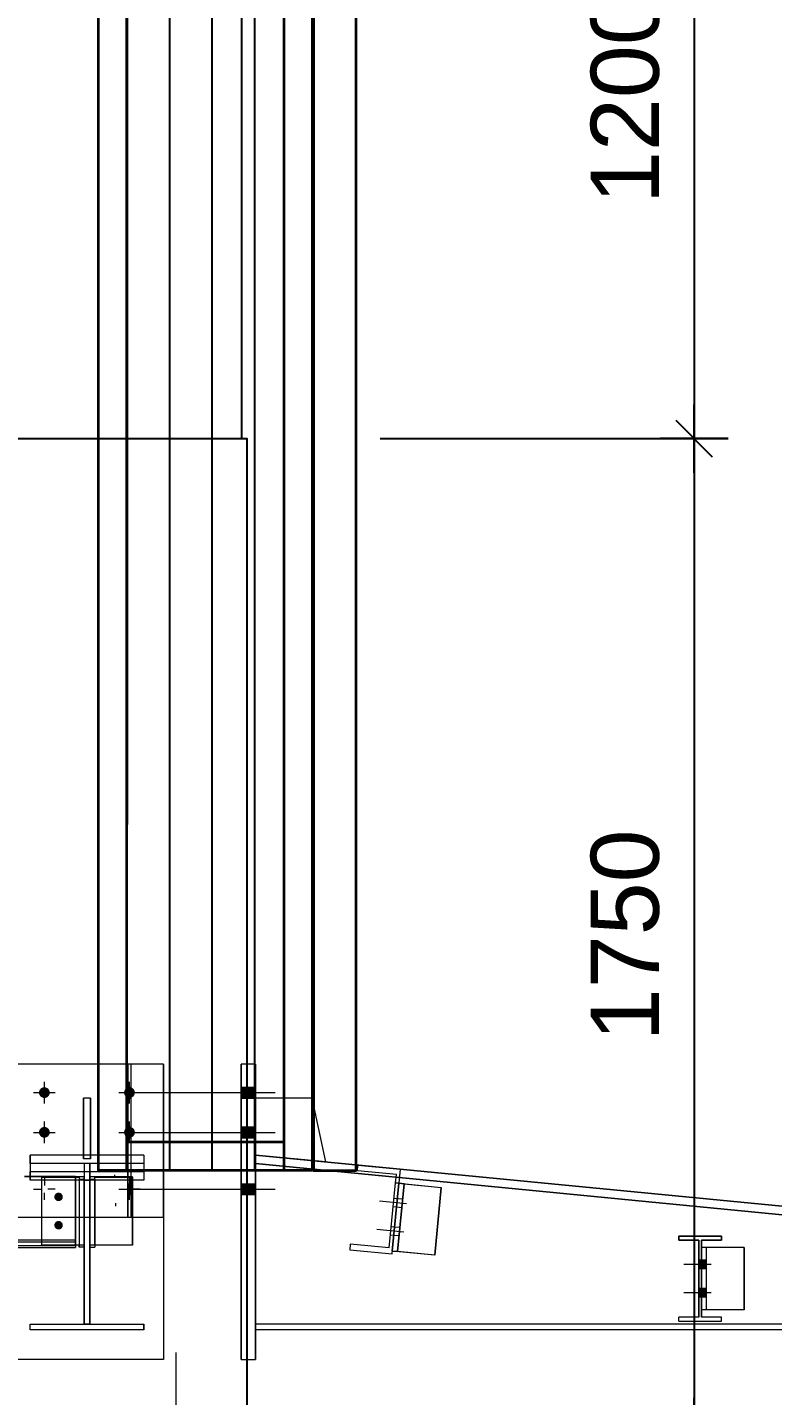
# Model space of a CAD drawing. Header units: millimetres. Extents: x 652937 to 1670132, y 1473552 to 2851037.
# Drawn here: x 663475.851 to 663477.165, y 1524559.302 to 1524561.713 of the extents above; entities that cross this region are included whole.
import ezdxf

# ---------------------------------------------------------------- set-up
doc = ezdxf.new("R2010")
doc.units = ezdxf.units.MM
for name, pattern in [('Grid Line', [22.225, 12.7, -3.175, 3.175, -3.175]), ('XKITLINE00', [0]), ('XKITLINE02', [4, 2, -2])]:
    doc.linetypes.add(name, pattern=pattern)
doc.layers.get('Defpoints').update_dxf_attribs({"color": 255})
doc.layers.add('000 - 0_HIDE_OBJ_FRAMING_DEF_SUB', color=1, linetype='Continuous', plot=False)
for name, color, linetype, lineweight in [('A-GENM', 37, 'Continuous', 9), ('Bolt', 7, 'Continuous', 0), ('Part', 2, 'Continuous', 0), ('Z-030-M_GRID', 1, 'Continuous', 9)]:
    doc.layers.add(name, color=color, linetype=linetype, lineweight=lineweight)
doc.layers.add('S-DIM', color=7, linetype='Continuous')
doc.styles.add('Arial', font='arial.ttf')
doc.dimstyles.new('Dim 40 - End', dxfattribs={"dimscale": 0.04, "dimtxt": 3, "dimasz": 1, "dimexe": 0, "dimexo": 2.5, "dimgap": 1.5, "dimtad": 1, "dimdec": 0, "dimlfac": 1000, "dimzin": 1, "dimdsep": 46, "dimtxsty": 'Arial', "dimblk": 'END', "dimcen": 0.09, "dimclrd": 1, "dimclre": 49, "dimclrt": 3, "dimadec": 0, "dimazin": 0, "dimtfac": 1, "dimtdec": 0, "dimtix": 1, "dimtofl": 0, "dimtmove": 2, "dimatfit": 3, "dimfxl": 1, "dimtfill": 1, "dimtfillclr": 256, "dimtolj": 1, "dimtzin": 0, "dimarcsym": 0})

# ---------------------------------------------------------------- blocks, each defined once
blk = doc.blocks.new('GM_Louver Grill Vertical Z1 - Z Profile-V54-ENT 3 ELE-1 Sheet')
at = {"layer": '000 - 0_HIDE_OBJ_FRAMING_DEF_SUB'}
blk.add_line((1603484.3, 106110.5), (1603484.3, 114870), dxfattribs=at)
blk = doc.blocks.new('E1')
at = {"layer": '000 - 0_HIDE_OBJ_FRAMING_DEF_SUB', "color": 1, "lineweight": 35}
for p, q in [((1617509.2, 106110.5), (1617509.2, 114870)), ((1617785.9, 114870), (1617785.9, 106110.5)), ((1617785.9, 106160.5), (1617509.2, 106160.5))]:
    blk.add_line(p, q, dxfattribs=at)
for points in [[(1617459.2, 114870), (1617835.9, 114870), (1617835.9, 106110.5), (1617459.2, 106110.5)], [(1617913.6, 114870), (1617838, 114870), (1617838, 106110.5), (1617913.6, 106110.5)]]:
    blk.add_lwpolyline(points, close=True, dxfattribs=at)
at = {"layer": 'A-GENM'}
for p in [(14100.5, 0), (14175.5, 0), (14250.5, 0)]:
    blk.add_blockref('GM_Louver Grill Vertical Z1 - Z Profile-V54-ENT 3 ELE-1 Sheet', p, dxfattribs=at)
blk = doc.blocks.new('END')
at = {"color": 1}
for p, q in [((0, 1.5), (0, -1.5)), ((1.5, 0), (-1.5, 0))]:
    blk.add_line(p, q, dxfattribs=at)
at = {"color": 3}
blk.add_line((-0.795, -0.795), (0.795, 0.795), dxfattribs=at)
blk = doc.blocks.new('*D264')
at = {"layer": 'Defpoints', "color": 0, "transparency": 16777216}
for p in [(663476.3632, 1524562.1881), (663476.3725, 1524560.9881), (663477.0261, 1524560.9881)]:
    blk.add_point(p, dxfattribs=at)
at = {"layer": 'S-DIM', "color": 49, "lineweight": -2, "transparency": 16777216}
for p, q in [((663476.4632, 1524562.1881), (663477.0261, 1524562.1881)), ((663476.4725, 1524560.9881), (663477.0261, 1524560.9881))]:
    blk.add_line(p, q, dxfattribs=at)
at = {"layer": 'S-DIM', "color": 1, "lineweight": -2, "transparency": 16777216}
blk.add_line((663477.0261, 1524562.1481), (663477.0261, 1524561.0281), dxfattribs=at)
at = {"layer": 'S-DIM', "color": 1, "lineweight": -2, "transparency": 16777216, "xscale": 0.04, "yscale": 0.04, "zscale": 0.04}
for p, rotation in [((663477.0261, 1524562.1881), 90), ((663477.0261, 1524560.9881), 270)]:
    blk.add_blockref('END', p, dxfattribs=dict(at, rotation=rotation))
at = {"layer": 'S-DIM', "color": 3, "transparency": 16777216, "insert": (663476.9048, 1524561.5881), "char_height": 0.12, "attachment_point": 5, "rotation": 90, "style": 'Arial', "bg_fill": 3, "box_fill_scale": 1.1, "bg_fill_color": 256, "bg_fill_true_color": 13158600, "bg_fill_transparency": 0}
blk.add_mtext('\\A1;1200', dxfattribs=at)
blk = doc.blocks.new('*D265')
at = {"layer": 'Defpoints', "color": 0, "transparency": 16777216}
for p in [(663476.3725, 1524560.9881), (663476.3725, 1524559.2381), (663477.0261, 1524559.2381)]:
    blk.add_point(p, dxfattribs=at)
at = {"layer": 'S-DIM', "color": 49, "lineweight": -2, "transparency": 16777216}
for p, q in [((663476.4725, 1524560.9881), (663477.0261, 1524560.9881)), ((663476.4725, 1524559.2381), (663477.0261, 1524559.2381))]:
    blk.add_line(p, q, dxfattribs=at)
at = {"layer": 'S-DIM', "color": 1, "lineweight": -2, "transparency": 16777216}
blk.add_line((663477.0261, 1524560.9481), (663477.0261, 1524559.2781), dxfattribs=at)
at = {"layer": 'S-DIM', "color": 1, "lineweight": -2, "transparency": 16777216, "xscale": 0.04, "yscale": 0.04, "zscale": 0.04}
for p, rotation in [((663477.0261, 1524560.9881), 90), ((663477.0261, 1524559.2381), 270)]:
    blk.add_blockref('END', p, dxfattribs=dict(at, rotation=rotation))
at = {"layer": 'S-DIM', "color": 3, "transparency": 16777216, "insert": (663476.9048, 1524560.1131), "char_height": 0.12, "attachment_point": 5, "rotation": 90, "style": 'Arial', "bg_fill": 3, "box_fill_scale": 1.1, "bg_fill_color": 256, "bg_fill_true_color": 13158600, "bg_fill_transparency": 0}
blk.add_mtext('\\A1;1750', dxfattribs=at)
blk = doc.blocks.new('*D266')
at = {"layer": 'Defpoints', "color": 0, "transparency": 16777216}
for p in [(663476.7133, 1524568.0081), (663476.7133, 1524559.2381), (663477.3623, 1524559.2381)]:
    blk.add_point(p, dxfattribs=at)
at = {"layer": 'S-DIM', "color": 49, "lineweight": -2, "transparency": 16777216}
for p, q in [((663476.8133, 1524568.0081), (663477.3623, 1524568.0081)), ((663476.8133, 1524559.2381), (663477.3623, 1524559.2381))]:
    blk.add_line(p, q, dxfattribs=at)
at = {"layer": 'S-DIM', "color": 1, "lineweight": -2, "transparency": 16777216}
blk.add_line((663477.3623, 1524567.9681), (663477.3623, 1524559.2781), dxfattribs=at)
at = {"layer": 'S-DIM', "color": 1, "lineweight": -2, "transparency": 16777216, "xscale": 0.04, "yscale": 0.04, "zscale": 0.04}
for p, rotation in [((663477.3623, 1524568.0081), 90), ((663477.3623, 1524559.2381), 270)]:
    blk.add_blockref('END', p, dxfattribs=dict(at, rotation=rotation))
at = {"layer": 'S-DIM', "color": 3, "transparency": 16777216, "insert": (663477.241, 1524563.6231), "char_height": 0.12, "attachment_point": 5, "rotation": 90, "style": 'Arial', "bg_fill": 3, "box_fill_scale": 1.1, "bg_fill_color": 256, "bg_fill_true_color": 13158600, "bg_fill_transparency": 0}
blk.add_mtext('\\A1;8770', dxfattribs=at)
blk = doc.blocks.new('co')
at = {"layer": 'Bolt'}
for points in [[(663362.3482, 1524559.8378), (663362.3488, 1524559.8396), (663362.3497, 1524559.8412), (663362.3508, 1524559.8427), (663362.3523, 1524559.8438), (663362.3539, 1524559.8447), (663362.3557, 1524559.8453), (663362.3576, 1524559.8454), (663362.3594, 1524559.8453), (663362.3612, 1524559.8447), (663362.3628, 1524559.8438), (663362.3643, 1524559.8427), (663362.3655, 1524559.8412), (663362.3663, 1524559.8396), (663362.3669, 1524559.8378), (663362.3671, 1524559.8359), (663362.3669, 1524559.8341), (663362.3663, 1524559.8323), (663362.3655, 1524559.8307), (663362.3643, 1524559.8292), (663362.3628, 1524559.828), (663362.3612, 1524559.8272), (663362.3594, 1524559.8266), (663362.3576, 1524559.8264), (663362.3557, 1524559.8266), (663362.3539, 1524559.8272), (663362.3523, 1524559.828), (663362.3508, 1524559.8292), (663362.3497, 1524559.8307), (663362.3488, 1524559.8323), (663362.3482, 1524559.8341), (663362.3481, 1524559.8359)], [(663362.4982, 1524559.8378), (663362.4988, 1524559.8396), (663362.4997, 1524559.8412), (663362.5008, 1524559.8427), (663362.5023, 1524559.8438), (663362.5039, 1524559.8447), (663362.5057, 1524559.8453), (663362.5076, 1524559.8454), (663362.5094, 1524559.8453), (663362.5112, 1524559.8447), (663362.5128, 1524559.8438), (663362.5143, 1524559.8427), (663362.5155, 1524559.8412), (663362.5163, 1524559.8396), (663362.5169, 1524559.8378), (663362.5171, 1524559.8359), (663362.5169, 1524559.8341), (663362.5163, 1524559.8323), (663362.5155, 1524559.8307), (663362.5143, 1524559.8292), (663362.5128, 1524559.828), (663362.5112, 1524559.8272), (663362.5094, 1524559.8266), (663362.5076, 1524559.8264), (663362.5057, 1524559.8266), (663362.5039, 1524559.8272), (663362.5023, 1524559.828), (663362.5008, 1524559.8292), (663362.4997, 1524559.8307), (663362.4988, 1524559.8323), (663362.4982, 1524559.8341), (663362.4981, 1524559.8359)], [(663362.5105, 1524559.8264), (663362.5045, 1524559.8264), (663362.5046, 1524559.8454), (663362.5106, 1524559.8454)], [(663362.5106, 1524559.8264), (663362.5046, 1524559.8264), (663362.5046, 1524559.8454), (663362.5106, 1524559.8454)], [(663362.7295, 1524559.8264), (663362.7045, 1524559.8264), (663362.7046, 1524559.8454), (663362.7296, 1524559.8454)], [(663362.7296, 1524559.8264), (663362.7046, 1524559.8264), (663362.7046, 1524559.8454), (663362.7296, 1524559.8454)], [(663362.3482, 1524559.7678), (663362.3488, 1524559.7696), (663362.3497, 1524559.7712), (663362.3508, 1524559.7727), (663362.3523, 1524559.7738), (663362.3539, 1524559.7747), (663362.3557, 1524559.7753), (663362.3576, 1524559.7754), (663362.3594, 1524559.7753), (663362.3612, 1524559.7747), (663362.3628, 1524559.7738), (663362.3643, 1524559.7727), (663362.3655, 1524559.7712), (663362.3663, 1524559.7696), (663362.3669, 1524559.7678), (663362.3671, 1524559.7659), (663362.3669, 1524559.7641), (663362.3663, 1524559.7623), (663362.3655, 1524559.7607), (663362.3643, 1524559.7592), (663362.3628, 1524559.758), (663362.3612, 1524559.7572), (663362.3594, 1524559.7566), (663362.3576, 1524559.7564), (663362.3557, 1524559.7566), (663362.3539, 1524559.7572), (663362.3523, 1524559.758), (663362.3508, 1524559.7592), (663362.3497, 1524559.7607), (663362.3488, 1524559.7623), (663362.3482, 1524559.7641), (663362.3481, 1524559.7659)], [(663362.4982, 1524559.7678), (663362.4988, 1524559.7696), (663362.4997, 1524559.7712), (663362.5008, 1524559.7727), (663362.5023, 1524559.7738), (663362.5039, 1524559.7747), (663362.5057, 1524559.7753), (663362.5076, 1524559.7754), (663362.5094, 1524559.7753), (663362.5112, 1524559.7747), (663362.5128, 1524559.7738), (663362.5143, 1524559.7727), (663362.5155, 1524559.7712), (663362.5163, 1524559.7696), (663362.5169, 1524559.7678), (663362.5171, 1524559.7659), (663362.5169, 1524559.7641), (663362.5163, 1524559.7623), (663362.5155, 1524559.7607), (663362.5143, 1524559.7592), (663362.5128, 1524559.758), (663362.5112, 1524559.7572), (663362.5094, 1524559.7566), (663362.5076, 1524559.7564), (663362.5057, 1524559.7566), (663362.5039, 1524559.7572), (663362.5023, 1524559.758), (663362.5008, 1524559.7592), (663362.4997, 1524559.7607), (663362.4988, 1524559.7623), (663362.4982, 1524559.7641), (663362.4981, 1524559.7659)], [(663362.5106, 1524559.7564), (663362.5046, 1524559.7564), (663362.5046, 1524559.7754), (663362.5106, 1524559.7754)], [(663362.7296, 1524559.7564), (663362.7046, 1524559.7564), (663362.7046, 1524559.7754), (663362.7296, 1524559.7754)], [(663362.5106, 1524559.6564), (663362.5046, 1524559.6564), (663362.5046, 1524559.6754), (663362.5106, 1524559.6754)], [(663362.7296, 1524559.6564), (663362.7046, 1524559.6564), (663362.7046, 1524559.6754), (663362.7296, 1524559.6754)], [(663362.384, 1524559.6595), (663362.3854, 1524559.6591), (663362.3867, 1524559.6584), (663362.3879, 1524559.6575), (663362.3888, 1524559.6563), (663362.3895, 1524559.655), (663362.3899, 1524559.6536), (663362.3901, 1524559.6522), (663362.3899, 1524559.6507), (663362.3895, 1524559.6493), (663362.3888, 1524559.648), (663362.3879, 1524559.6469), (663362.3868, 1524559.646), (663362.3855, 1524559.6453), (663362.384, 1524559.6448), (663362.3826, 1524559.6447), (663362.3811, 1524559.6448), (663362.3797, 1524559.6453), (663362.3784, 1524559.6459), (663362.3773, 1524559.6469), (663362.3763, 1524559.648), (663362.3757, 1524559.6493), (663362.3752, 1524559.6507), (663362.3751, 1524559.6522), (663362.3752, 1524559.6536), (663362.3756, 1524559.655), (663362.3763, 1524559.6563), (663362.3773, 1524559.6575), (663362.3784, 1524559.6584), (663362.3797, 1524559.6591), (663362.3811, 1524559.6595), (663362.3826, 1524559.6597)], [(663362.384, 1524559.6096), (663362.3854, 1524559.6092), (663362.3867, 1524559.6085), (663362.3879, 1524559.6075), (663362.3888, 1524559.6064), (663362.3895, 1524559.6051), (663362.3899, 1524559.6037), (663362.3901, 1524559.6023), (663362.3899, 1524559.6008), (663362.3895, 1524559.5994), (663362.3888, 1524559.5981), (663362.3879, 1524559.597), (663362.3868, 1524559.596), (663362.3855, 1524559.5953), (663362.384, 1524559.5949), (663362.3826, 1524559.5948), (663362.3811, 1524559.5949), (663362.3797, 1524559.5953), (663362.3784, 1524559.596), (663362.3773, 1524559.5969), (663362.3763, 1524559.5981), (663362.3757, 1524559.5994), (663362.3752, 1524559.6008), (663362.3751, 1524559.6022), (663362.3752, 1524559.6037), (663362.3756, 1524559.6051), (663362.3763, 1524559.6064), (663362.3773, 1524559.6075), (663362.3784, 1524559.6085), (663362.3797, 1524559.6092), (663362.3811, 1524559.6096), (663362.3826, 1524559.6097)], [(663363.5158, 1524559.5256), (663363.5108, 1524559.5256), (663363.5108, 1524559.5406), (663363.5158, 1524559.5406)], [(663363.5248, 1524559.5256), (663363.5158, 1524559.5256), (663363.5158, 1524559.5406), (663363.5248, 1524559.5406)], [(663363.5158, 1524559.4756), (663363.5108, 1524559.4756), (663363.5108, 1524559.4906), (663363.5158, 1524559.4906)], [(663363.5248, 1524559.4756), (663363.5158, 1524559.4756), (663363.5158, 1524559.4906), (663363.5248, 1524559.4906)]]:
    blk.add_hatch(color=253, dxfattribs=at).paths.add_polyline_path(points, flags=17)
at = {"layer": 'Bolt', "color": 253, "linetype": 'XKITLINE00', "lineweight": 0}
for p, q in [((663362.3386, 1524559.8359), (663362.3766, 1524559.8359)), ((663362.3576, 1524559.8169), (663362.3576, 1524559.8549)), ((663362.4886, 1524559.8359), (663362.5266, 1524559.8359)), ((663362.494, 1524559.8359), (663362.7646, 1524559.8359)), ((663362.494, 1524559.8359), (663362.7645, 1524559.8359)), ((663362.5046, 1524559.8454), (663362.5106, 1524559.8454)), ((663362.5046, 1524559.8454), (663362.5106, 1524559.8454)), ((663362.5076, 1524559.8169), (663362.5076, 1524559.8549)), ((663362.7046, 1524559.8454), (663362.7296, 1524559.8454)), ((663362.7046, 1524559.8454), (663362.7296, 1524559.8454)), ((663362.5045, 1524559.8264), (663362.5105, 1524559.8264)), ((663362.5046, 1524559.8264), (663362.5106, 1524559.8264)), ((663362.7045, 1524559.8264), (663362.7295, 1524559.8264)), ((663362.7046, 1524559.8264), (663362.7296, 1524559.8264)), ((663362.3576, 1524559.7469), (663362.3576, 1524559.7849)), ((663362.5076, 1524559.7469), (663362.5076, 1524559.7849)), ((663362.3386, 1524559.7659), (663362.3766, 1524559.7659)), ((663362.4886, 1524559.7659), (663362.5266, 1524559.7659)), ((663362.494, 1524559.7659), (663362.7646, 1524559.7659)), ((663362.5046, 1524559.7754), (663362.5106, 1524559.7754)), ((663362.7046, 1524559.7754), (663362.7296, 1524559.7754)), ((663362.5046, 1524559.7564), (663362.5106, 1524559.7564)), ((663362.7046, 1524559.7564), (663362.7296, 1524559.7564)), ((663362.3386, 1524559.6659), (663362.3512, 1524559.6659)), ((663362.3576, 1524559.6849), (663362.3576, 1524559.6723)), ((663362.3766, 1524559.6659), (663362.3639, 1524559.6659)), ((663362.4886, 1524559.6659), (663362.5012, 1524559.6659)), ((663362.494, 1524559.6659), (663362.7646, 1524559.6659)), ((663362.5046, 1524559.6754), (663362.5106, 1524559.6754)), ((663362.5076, 1524559.6849), (663362.5076, 1524559.6723)), ((663362.5266, 1524559.6659), (663362.5139, 1524559.6659)), ((663362.7046, 1524559.6754), (663362.7296, 1524559.6754)), ((663362.3576, 1524559.6469), (663362.3576, 1524559.6596)), ((663362.3826, 1524559.6518), (663362.3826, 1524559.6543)), ((663362.5046, 1524559.6564), (663362.5106, 1524559.6564)), ((663362.5076, 1524559.6469), (663362.5076, 1524559.6596)), ((663362.7046, 1524559.6564), (663362.7296, 1524559.6564)), ((663362.3826, 1524559.6018), (663362.3826, 1524559.6043)), ((663363.5328, 1524559.5331), (663363.4848, 1524559.5331)), ((663363.5158, 1524559.5406), (663363.5108, 1524559.5406)), ((663363.5158, 1524559.5256), (663363.5108, 1524559.5256)), ((663363.5248, 1524559.5406), (663363.5158, 1524559.5406)), ((663363.5248, 1524559.5256), (663363.5158, 1524559.5256)), ((663363.5328, 1524559.4831), (663363.4848, 1524559.4831)), ((663363.5158, 1524559.4906), (663363.5108, 1524559.4906)), ((663363.5158, 1524559.4756), (663363.5108, 1524559.4756)), ((663363.5248, 1524559.4906), (663363.5158, 1524559.4906)), ((663363.5248, 1524559.4756), (663363.5158, 1524559.4756))]:
    blk.add_line(p, q, dxfattribs=at)
at = {"layer": 'Bolt', "color": 253, "linetype": 'XKITLINE02', "lineweight": 0}
for p, q in [((663362.494, 1524559.7659), (663362.7645, 1524559.7659)), ((663362.5046, 1524559.7754), (663362.5106, 1524559.7754)), ((663362.7046, 1524559.7754), (663362.7296, 1524559.7754)), ((663362.5045, 1524559.7564), (663362.5105, 1524559.7564)), ((663362.7045, 1524559.7564), (663362.7295, 1524559.7564)), ((663362.4815, 1524559.6859), (663362.4815, 1524559.6911)), ((663362.494, 1524559.6659), (663362.7645, 1524559.6659)), ((663362.5046, 1524559.6754), (663362.5106, 1524559.6754)), ((663362.7046, 1524559.6754), (663362.7296, 1524559.6754)), ((663362.4836, 1524559.636), (663362.4836, 1524559.6412)), ((663362.5045, 1524559.6564), (663362.5105, 1524559.6564)), ((663362.7045, 1524559.6564), (663362.7295, 1524559.6564)), ((663362.9959, 1524559.6398), (663362.9482, 1524559.6444)), ((663362.9797, 1524559.6489), (663362.9738, 1524559.6494)), ((663362.9887, 1524559.648), (663362.9797, 1524559.6489)), ((663362.9783, 1524559.6339), (663362.9723, 1524559.6345)), ((663362.9873, 1524559.6331), (663362.9783, 1524559.6339)), ((663362.9911, 1524559.59), (663362.9434, 1524559.5946)), ((663362.9749, 1524559.5991), (663362.969, 1524559.5997)), ((663362.9839, 1524559.5982), (663362.9749, 1524559.5991)), ((663362.9735, 1524559.5842), (663362.9675, 1524559.5847)), ((663362.9825, 1524559.5833), (663362.9735, 1524559.5842)), ((663363.5328, 1524559.5331), (663363.4848, 1524559.5331)), ((663363.5158, 1524559.5406), (663363.5108, 1524559.5406)), ((663363.5158, 1524559.5256), (663363.5108, 1524559.5256)), ((663363.5248, 1524559.5406), (663363.5158, 1524559.5406)), ((663363.5248, 1524559.5256), (663363.5158, 1524559.5256)), ((663363.5328, 1524559.4831), (663363.4848, 1524559.4831)), ((663363.5158, 1524559.4906), (663363.5108, 1524559.4906)), ((663363.5158, 1524559.4756), (663363.5108, 1524559.4756)), ((663363.5248, 1524559.4906), (663363.5158, 1524559.4906)), ((663363.5248, 1524559.4756), (663363.5158, 1524559.4756))]:
    blk.add_line(p, q, dxfattribs=at)
at = {"layer": 'Part', "color": 253, "linetype": 'XKITLINE02', "lineweight": 0}
for p, q in [((663362.5676, 1524559.8859), (663362.2976, 1524559.8859)), ((663362.5046, 1524559.8859), (663362.5045, 1524559.8859)), ((663362.5045, 1524559.8859), (663362.5045, 1524559.6159)), ((663362.5106, 1524559.8859), (663362.5045, 1524559.8859)), ((663362.5046, 1524559.6159), (663362.5046, 1524559.8859)), ((663362.5105, 1524559.6159), (663362.5105, 1524559.8859)), ((663362.5106, 1524559.6159), (663362.5106, 1524559.8859)), ((663362.5676, 1524559.6159), (663362.5676, 1524559.8859)), ((663362.5676, 1524559.6159), (663362.5676, 1524559.8859)), ((663362.5676, 1524559.8859), (663362.5676, 1524559.3659)), ((663362.7046, 1524559.8859), (663362.7045, 1524559.8859)), ((663362.7045, 1524559.8859), (663362.7045, 1524559.3659)), ((663362.7046, 1524559.8859), (663362.7045, 1524559.8859)), ((663362.7046, 1524559.3659), (663362.7046, 1524559.8859)), ((663362.7295, 1524559.8859), (663362.7295, 1524559.3659)), ((663362.4266, 1524559.8259), (663362.4266, 1524559.7259)), ((663362.4386, 1524559.7259), (663362.4386, 1524559.8259)), ((663362.7296, 1524559.7259), (663362.7296, 1524559.8259)), ((663362.7296, 1524559.7259), (663362.7296, 1524559.8259)), ((663362.7296, 1524559.8259), (663362.7296, 1524559.8259)), ((663362.8534, 1524559.7139), (663362.8296, 1524559.8259)), ((663362.3326, 1524559.7109), (663362.3326, 1524559.7259)), ((663362.4386, 1524559.7259), (663362.4266, 1524559.7259)), ((663362.4266, 1524559.7259), (663362.4266, 1524559.7195)), ((663362.4386, 1524559.7259), (663362.4266, 1524559.7259)), ((663362.4386, 1524559.7195), (663362.4386, 1524559.7259)), ((663362.5326, 1524559.7259), (663362.5326, 1524559.7109)), ((663363.8652, 1524559.6155), (663362.7295, 1524559.7259)), ((663362.7295, 1524559.7109), (663362.7295, 1524559.7259)), ((663362.7296, 1524559.7259), (663362.7295, 1524559.7259)), ((663362.7296, 1524559.7109), (663362.7296, 1524559.7259)), ((663362.8534, 1524559.7139), (663362.7296, 1524559.7259)), ((663362.5326, 1524559.7109), (663362.3326, 1524559.7109)), ((663362.3326, 1524559.6967), (663362.3326, 1524559.6816)), ((663362.4126, 1524559.6879), (663362.3326, 1524559.6879)), ((663362.4126, 1524559.6876), (663362.3326, 1524559.6876)), ((663362.4276, 1524559.6876), (663362.3526, 1524559.6876)), ((663362.3526, 1524559.6876), (663362.3526, 1524559.6871)), ((663362.3526, 1524559.6876), (663362.3526, 1524559.5678)), ((663362.4126, 1524559.5731), (663362.4126, 1524559.6879)), ((663362.4126, 1524559.6879), (663362.4126, 1524559.6876)), ((663362.4126, 1524559.6876), (663362.4126, 1524559.5673)), ((663362.4276, 1524559.7109), (663362.4276, 1524559.5638)), ((663362.4376, 1524559.7109), (663362.4276, 1524559.7109)), ((663362.4276, 1524559.7109), (663362.4276, 1524559.6816)), ((663362.4276, 1524559.6837), (663362.4276, 1524559.6876)), ((663362.4276, 1524559.6876), (663362.4276, 1524559.5678)), ((663362.4376, 1524559.4281), (663362.4376, 1524559.7109)), ((663362.4376, 1524559.7109), (663362.4376, 1524559.6816)), ((663362.4376, 1524559.5678), (663362.4376, 1524559.6876)), ((663362.5126, 1524559.6876), (663362.4376, 1524559.6876)), ((663362.4376, 1524559.6837), (663362.4376, 1524559.6876)), ((663362.5126, 1524559.5678), (663362.5126, 1524559.6876)), ((663362.5126, 1524559.6871), (663362.5126, 1524559.6876)), ((663362.5326, 1524559.7109), (663362.5326, 1524559.6816)), ((663363.8652, 1524559.6005), (663362.7295, 1524559.7109)), ((663362.7295, 1524559.7109), (663362.7296, 1524559.7109)), ((663362.7296, 1524559.4281), (663362.7296, 1524559.7109)), ((663362.7296, 1524559.4281), (663362.7296, 1524559.7109)), ((663362.7296, 1524559.7109), (663363.8652, 1524559.6005)), ((663362.9092, 1524559.6984), (663362.9102, 1524559.7083)), ((663362.9779, 1524559.6917), (663362.9092, 1524559.6984)), ((663362.9092, 1524559.6984), (663362.9092, 1524559.6984)), ((663362.9102, 1524559.7083), (663362.9101, 1524559.7083)), ((663362.9102, 1524559.7083), (663362.9848, 1524559.7011)), ((663362.9764, 1524559.6768), (663362.9779, 1524559.6917)), ((663362.9779, 1524559.6917), (663362.9779, 1524559.6917)), ((663362.9848, 1524559.7011), (663362.9824, 1524559.6762)), ((663362.9848, 1524559.7011), (663362.9848, 1524559.7011)), ((663362.3526, 1524559.6871), (663362.4186, 1524559.6871)), ((663362.3526, 1524559.6871), (663362.3526, 1524559.6816)), ((663362.4186, 1524559.6871), (663362.4186, 1524559.6837)), ((663362.4186, 1524559.6871), (663362.4186, 1524559.5673)), ((663362.4186, 1524559.6837), (663362.4276, 1524559.6837)), ((663362.4186, 1524559.6837), (663362.4186, 1524559.6816)), ((663362.4276, 1524559.6837), (663362.4276, 1524559.6816)), ((663362.4376, 1524559.5638), (663362.4376, 1524559.6837)), ((663362.4376, 1524559.6837), (663362.4466, 1524559.6837)), ((663362.4466, 1524559.5673), (663362.4466, 1524559.6871)), ((663362.4466, 1524559.6871), (663362.5126, 1524559.6871)), ((663362.4466, 1524559.6837), (663362.4466, 1524559.6871)), ((663362.4466, 1524559.6837), (663362.4466, 1524559.6816)), ((663362.5126, 1524559.6871), (663362.5126, 1524559.6816)), ((663362.9654, 1524559.5623), (663362.9764, 1524559.6768)), ((663362.9704, 1524559.5518), (663362.9824, 1524559.6762)), ((663362.9824, 1524559.6762), (663362.9708, 1524559.5568)), ((663362.9708, 1524559.5568), (663362.9824, 1524559.6762)), ((663362.9708, 1524559.5568), (663362.9824, 1524559.6762)), ((663362.9764, 1524559.6768), (663362.9764, 1524559.6768)), ((663362.9824, 1524559.6762), (663362.9764, 1524559.6768)), ((663362.9764, 1524559.6768), (663362.9824, 1524559.6762)), ((663362.9914, 1524559.6754), (663362.9798, 1524559.5559)), ((663362.9798, 1524559.5559), (663362.9914, 1524559.6754)), ((663362.9798, 1524559.5559), (663362.9914, 1524559.6754)), ((663362.9914, 1524559.6754), (663362.9824, 1524559.6762)), ((663362.9824, 1524559.6762), (663362.9824, 1524559.6762)), ((663362.9824, 1524559.6762), (663362.9824, 1524559.6762)), ((663362.9914, 1524559.6754), (663362.9824, 1524559.6762)), ((663362.9824, 1524559.6762), (663363.0571, 1524559.669)), ((663362.9914, 1524559.6754), (663362.9914, 1524559.6754)), ((663363.0455, 1524559.5496), (663363.0571, 1524559.669)), ((663363.0455, 1524559.5496), (663363.0571, 1524559.669)), ((663363.0571, 1524559.669), (663363.0455, 1524559.5496)), ((663362.5676, 1524559.6159), (663362.2976, 1524559.6159)), ((663362.5045, 1524559.6159), (663362.5046, 1524559.6159)), ((663362.5106, 1524559.6159), (663362.5045, 1524559.6159)), ((663360.6636, 1524559.5767), (663362.4126, 1524559.5767)), ((663360.6636, 1524559.5731), (663362.4126, 1524559.5731)), ((663362.3526, 1524559.5678), (663362.4276, 1524559.5678)), ((663362.3526, 1524559.5673), (663362.3526, 1524559.5678)), ((663362.4126, 1524559.5667), (663362.4126, 1524559.5767)), ((663362.4126, 1524559.5767), (663362.4126, 1524559.5731)), ((663362.4186, 1524559.5638), (663362.4186, 1524559.5673)), ((663362.4276, 1524559.5638), (663362.4276, 1524559.5678)), ((663362.4376, 1524559.5678), (663362.5126, 1524559.5678)), ((663362.4376, 1524559.5638), (663362.4376, 1524559.5678)), ((663362.4466, 1524559.5673), (663362.4466, 1524559.5638)), ((663362.5126, 1524559.5678), (663362.5126, 1524559.5673)), ((663362.8967, 1524559.569), (663362.8957, 1524559.559)), ((663362.8967, 1524559.569), (663362.8967, 1524559.569)), ((663362.9654, 1524559.5623), (663362.8967, 1524559.569)), ((663363.5508, 1524559.5831), (663363.4758, 1524559.5831)), ((663363.4758, 1524559.5831), (663363.4758, 1524559.5761)), ((663363.4758, 1524559.5761), (663363.5108, 1524559.5761)), ((663363.5108, 1524559.5761), (663363.5109, 1524559.5761)), ((663363.5108, 1524559.5761), (663363.5108, 1524559.4401)), ((663363.5158, 1524559.5761), (663363.5158, 1524559.4401)), ((663363.5159, 1524559.5761), (663363.5158, 1524559.5761)), ((663363.5158, 1524559.4401), (663363.5158, 1524559.5761)), ((663363.5158, 1524559.5761), (663363.5508, 1524559.5761)), ((663363.5508, 1524559.5761), (663363.5508, 1524559.5831)), ((663363.5508, 1524559.5761), (663363.5508, 1524559.5831)), ((663360.6636, 1524559.5667), (663362.4126, 1524559.5667)), ((663362.4126, 1524559.5667), (663362.4126, 1524559.5628)), ((663362.4376, 1524559.5638), (663362.4376, 1524559.5638)), ((663362.8957, 1524559.559), (663362.8957, 1524559.559)), ((663362.8957, 1524559.559), (663362.9704, 1524559.5518)), ((663362.9653, 1524559.5623), (663362.9654, 1524559.5623)), ((663362.9703, 1524559.5518), (663362.9704, 1524559.5518)), ((663362.9708, 1524559.5568), (663362.9798, 1524559.5559)), ((663362.9708, 1524559.5568), (663362.9708, 1524559.5568)), ((663362.9708, 1524559.5568), (663362.9798, 1524559.5559)), ((663363.0455, 1524559.5496), (663362.9708, 1524559.5568)), ((663362.9798, 1524559.5559), (663362.9798, 1524559.5559)), ((663363.5908, 1524559.5631), (663363.5158, 1524559.5631)), ((663363.5158, 1524559.4531), (663363.5158, 1524559.5631)), ((663363.5158, 1524559.5631), (663363.5158, 1524559.4531)), ((663363.5158, 1524559.4531), (663363.5158, 1524559.5631)), ((663363.5248, 1524559.5631), (663363.5158, 1524559.5631)), ((663363.5158, 1524559.5631), (663363.5158, 1524559.4531)), ((663363.5248, 1524559.4531), (663363.5248, 1524559.5631)), ((663363.5248, 1524559.4531), (663363.5248, 1524559.5631)), ((663363.5248, 1524559.4531), (663363.5248, 1524559.5631)), ((663363.5908, 1524559.5631), (663363.5908, 1524559.4531)), ((663363.5908, 1524559.4531), (663363.5908, 1524559.5631)), ((663363.5908, 1524559.4531), (663363.5908, 1524559.5631)), ((663363.5908, 1524559.4531), (663363.5158, 1524559.4531)), ((663363.5248, 1524559.4531), (663363.5158, 1524559.4531)), ((663362.4276, 1524559.4281), (663362.4276, 1524559.4281)), ((663362.4276, 1524559.4281), (663362.4276, 1524559.4281)), ((663362.5326, 1524559.4281), (663362.5326, 1524559.4281)), ((663362.5326, 1524559.4181), (663362.5326, 1524559.4281)), ((663362.7295, 1524559.4181), (663362.7295, 1524559.4281)), ((663362.7296, 1524559.4281), (663362.7295, 1524559.4281)), ((663362.7296, 1524559.4181), (663362.7296, 1524559.4281)), ((663363.8652, 1524559.4281), (663362.7296, 1524559.4281)), ((663363.5108, 1524559.4401), (663363.4758, 1524559.4401)), ((663363.4758, 1524559.4331), (663363.4758, 1524559.4401)), ((663363.4758, 1524559.4331), (663363.5508, 1524559.4331)), ((663363.5158, 1524559.4401), (663363.5159, 1524559.4401)), ((663363.5508, 1524559.4401), (663363.5158, 1524559.4401)), ((663363.5508, 1524559.4331), (663363.5508, 1524559.4401)), ((663363.5508, 1524559.4331), (663363.5508, 1524559.4401)), ((663362.5326, 1524559.4181), (663362.5326, 1524559.4181)), ((663362.7296, 1524559.4181), (663362.7295, 1524559.4181)), ((663362.7295, 1524559.4181), (663362.7296, 1524559.4181)), ((663362.7045, 1524559.3659), (663362.7046, 1524559.3659)), ((663362.7045, 1524559.3659), (663362.7046, 1524559.3659))]:
    blk.add_line(p, q, dxfattribs=at)
at = {"layer": 'Part', "color": 253, "linetype": 'XKITLINE00', "lineweight": 0}
for p, q in [((663362.5676, 1524559.8859), (663362.2976, 1524559.8859)), ((663362.5676, 1524559.8859), (663362.5676, 1524559.8859)), ((663362.5676, 1524559.8859), (663362.5676, 1524559.3659)), ((663362.7296, 1524559.8859), (663362.7046, 1524559.8859)), ((663362.7296, 1524559.3659), (663362.7296, 1524559.8859)), ((663362.4386, 1524559.8259), (663362.4266, 1524559.8259)), ((663362.4266, 1524559.7195), (663362.4266, 1524559.8259)), ((663362.4386, 1524559.8259), (663362.4386, 1524559.7195)), ((663362.4386, 1524559.8259), (663362.4386, 1524559.8259)), ((663362.8296, 1524559.8259), (663362.7296, 1524559.8259)), ((663362.8296, 1524559.8259), (663362.8296, 1524559.8259)), ((663362.8534, 1524559.7139), (663362.8296, 1524559.8259)), ((663362.4266, 1524559.7259), (663362.3326, 1524559.7259)), ((663362.3326, 1524559.7259), (663362.3326, 1524559.6967)), ((663362.4386, 1524559.7195), (663362.4266, 1524559.7195)), ((663362.5326, 1524559.7259), (663362.4386, 1524559.7259)), ((663362.5326, 1524559.7259), (663362.5326, 1524559.6967)), ((663362.7296, 1524559.7259), (663363.8652, 1524559.6155)), ((663362.3326, 1524559.6879), (663362.3226, 1524559.6879)), ((663362.3326, 1524559.6876), (663362.3226, 1524559.6876)), ((663362.3326, 1524559.7109), (663362.3326, 1524559.6967)), ((663362.3326, 1524559.6816), (663362.3326, 1524559.6967)), ((663362.3326, 1524559.6967), (663362.5326, 1524559.6967)), ((663362.5326, 1524559.6967), (663362.5326, 1524559.6816)), ((663362.7296, 1524559.7109), (663363.8652, 1524559.6005)), ((663362.5326, 1524559.6816), (663362.3326, 1524559.6816)), ((663362.3526, 1524559.6816), (663362.3526, 1524559.5673)), ((663362.4186, 1524559.6816), (663362.4186, 1524559.5638)), ((663362.4276, 1524559.6816), (663362.4276, 1524559.5638)), ((663362.4276, 1524559.4281), (663362.4276, 1524559.6816)), ((663362.4276, 1524559.6816), (663362.4376, 1524559.6816)), ((663362.4376, 1524559.6816), (663362.4376, 1524559.4281)), ((663362.4466, 1524559.6816), (663362.4466, 1524559.5638)), ((663362.5126, 1524559.6816), (663362.5126, 1524559.5673)), ((663362.9824, 1524559.6762), (663362.9708, 1524559.5568)), ((663362.9914, 1524559.6754), (663362.9798, 1524559.5559)), ((663362.9824, 1524559.6762), (663362.9824, 1524559.6762)), ((663362.9824, 1524559.6762), (663362.9914, 1524559.6754)), ((663362.9914, 1524559.6754), (663362.9914, 1524559.6754)), ((663362.9914, 1524559.6754), (663363.0571, 1524559.669)), ((663363.0571, 1524559.669), (663363.0455, 1524559.5496)), ((663362.4186, 1524559.5673), (663362.3526, 1524559.5673)), ((663362.4126, 1524559.5673), (663362.4126, 1524559.5628)), ((663362.5126, 1524559.5673), (663362.4466, 1524559.5673)), ((663363.4758, 1524559.5761), (663363.4758, 1524559.5831)), ((663363.4759, 1524559.5831), (663363.4758, 1524559.5831)), ((663363.4758, 1524559.5831), (663363.5509, 1524559.5831)), ((663363.5109, 1524559.5761), (663363.4758, 1524559.5761)), ((663363.4759, 1524559.5761), (663363.4759, 1524559.5831)), ((663363.5108, 1524559.4401), (663363.5108, 1524559.5761)), ((663363.5109, 1524559.4401), (663363.5109, 1524559.5761)), ((663363.5159, 1524559.4401), (663363.5159, 1524559.5761)), ((663363.5509, 1524559.5761), (663363.5159, 1524559.5761)), ((663363.5509, 1524559.5831), (663363.5509, 1524559.5761)), ((663360.6636, 1524559.5628), (663362.4126, 1524559.5628)), ((663362.4276, 1524559.5638), (663362.4186, 1524559.5638)), ((663362.4276, 1524559.5638), (663362.4276, 1524559.4281)), ((663362.4376, 1524559.5638), (663362.4466, 1524559.5638)), ((663362.9708, 1524559.5568), (663362.9708, 1524559.5568)), ((663362.9798, 1524559.5559), (663362.9708, 1524559.5568)), ((663362.9798, 1524559.5559), (663362.9798, 1524559.5559)), ((663363.0455, 1524559.5496), (663362.9798, 1524559.5559)), ((663363.5908, 1524559.5631), (663363.5159, 1524559.5631)), ((663363.5248, 1524559.4531), (663363.5248, 1524559.5631)), ((663363.5908, 1524559.5631), (663363.5908, 1524559.5631)), ((663363.5908, 1524559.5631), (663363.5908, 1524559.4531)), ((663363.5908, 1524559.4531), (663363.5159, 1524559.4531)), ((663363.5908, 1524559.4531), (663363.5908, 1524559.4531)), ((663362.3326, 1524559.4181), (663362.3326, 1524559.4281)), ((663362.3326, 1524559.4181), (663362.3326, 1524559.4281)), ((663362.3326, 1524559.4281), (663362.3326, 1524559.4281)), ((663362.3326, 1524559.4281), (663362.5326, 1524559.4281)), ((663362.4376, 1524559.4281), (663362.4276, 1524559.4281)), ((663362.5326, 1524559.4281), (663362.5326, 1524559.4181)), ((663363.8652, 1524559.4281), (663362.7296, 1524559.4281)), ((663363.4758, 1524559.4331), (663363.4758, 1524559.4401)), ((663363.4758, 1524559.4401), (663363.4759, 1524559.4401)), ((663363.5109, 1524559.4401), (663363.4758, 1524559.4401)), ((663363.4759, 1524559.4331), (663363.4758, 1524559.4331)), ((663363.4758, 1524559.4331), (663363.5509, 1524559.4331)), ((663363.4759, 1524559.4331), (663363.4759, 1524559.4401)), ((663363.5509, 1524559.4401), (663363.5159, 1524559.4401)), ((663363.5509, 1524559.4331), (663363.5509, 1524559.4401)), ((663362.3326, 1524559.4181), (663362.3326, 1524559.4181)), ((663362.5326, 1524559.4181), (663362.3326, 1524559.4181)), ((663363.8652, 1524559.4181), (663362.7296, 1524559.4181)), ((663362.5676, 1524559.3659), (663362.2976, 1524559.3659)), ((663362.5676, 1524559.3659), (663362.5676, 1524559.3659)), ((663362.7046, 1524559.3659), (663362.7296, 1524559.3659))]:
    blk.add_line(p, q, dxfattribs=at)

msp = doc.modelspace()

# ---------------------------------------------------------------- linework, layer by layer
at = {"color": 2}
for points in [[(663476.2287, 1524560.9881), (663476.2287, 1524562.1881), (663468.648, 1524562.1881), (663468.648, 1524561.3881), (663459.874, 1524561.3881)], [(663468.4763, 1524560.9881), (663476.238, 1524560.9881), (663476.238, 1524559.2381), (663459.474, 1524559.2381), (663459.474, 1524559.5131)]]:
    msp.add_lwpolyline(points, dxfattribs=at)
at = {"layer": 'Z-030-M_GRID', "color": 251, "linetype": 'Grid Line'}
for p, q in [((663476.028, 1524560.3084), (663476.028, 1524569.1802)), ((663476.113, 1524555.6743), (663476.113, 1524559.3783))]:
    msp.add_line(p, q, dxfattribs=at)

# ---------------------------------------------------------------- block references
at = {"xscale": 0.001, "yscale": 0.001, "zscale": 0.001}
msp.add_blockref('E1', (661858.517, 1524453.5881), dxfattribs=at)

# ---------------------------------------------------------------- next in the draw order: dimensions: what is measured, and where the dimension line sits
at = {"layer": 'S-DIM', "color": 4}
dim = msp.add_linear_dim(base=(663477.0261, 1524560.9881), p1=(663476.3632, 1524562.1881), p2=(663476.3725, 1524560.9881), angle=90, dimstyle='Dim 40 - End', dxfattribs=at)
dim.commit()
dim.dimension.update_dxf_attribs({"geometry": '*D264', "text_midpoint": (663476.9048, 1524561.5881)})

# ---------------------------------------------------------------- next in the draw order: dimensions: what is measured, and where the dimension line sits
dim = msp.add_linear_dim(base=(663477.0261, 1524559.2381), p1=(663476.3725, 1524560.9881), p2=(663476.3725, 1524559.2381), angle=90, dimstyle='Dim 40 - End', dxfattribs=at)
dim.commit()
dim.dimension.update_dxf_attribs({"geometry": '*D265', "text_midpoint": (663476.9048, 1524560.1131)})

# ---------------------------------------------------------------- next in the draw order: dimensions: what is measured, and where the dimension line sits
dim = msp.add_linear_dim(base=(663477.3623, 1524559.2381), p1=(663476.7133, 1524568.0081), p2=(663476.7133, 1524559.2381), angle=90, dimstyle='Dim 40 - End', dxfattribs=at)
dim.commit()
dim.dimension.update_dxf_attribs({"geometry": '*D266', "text_midpoint": (663477.241, 1524563.6231)})

# ---------------------------------------------------------------- next in the draw order: block references
at = {"color": 4}
msp.add_blockref('co', (113.5234, 0), dxfattribs=at)

doc.saveas('drawing.dxf')
